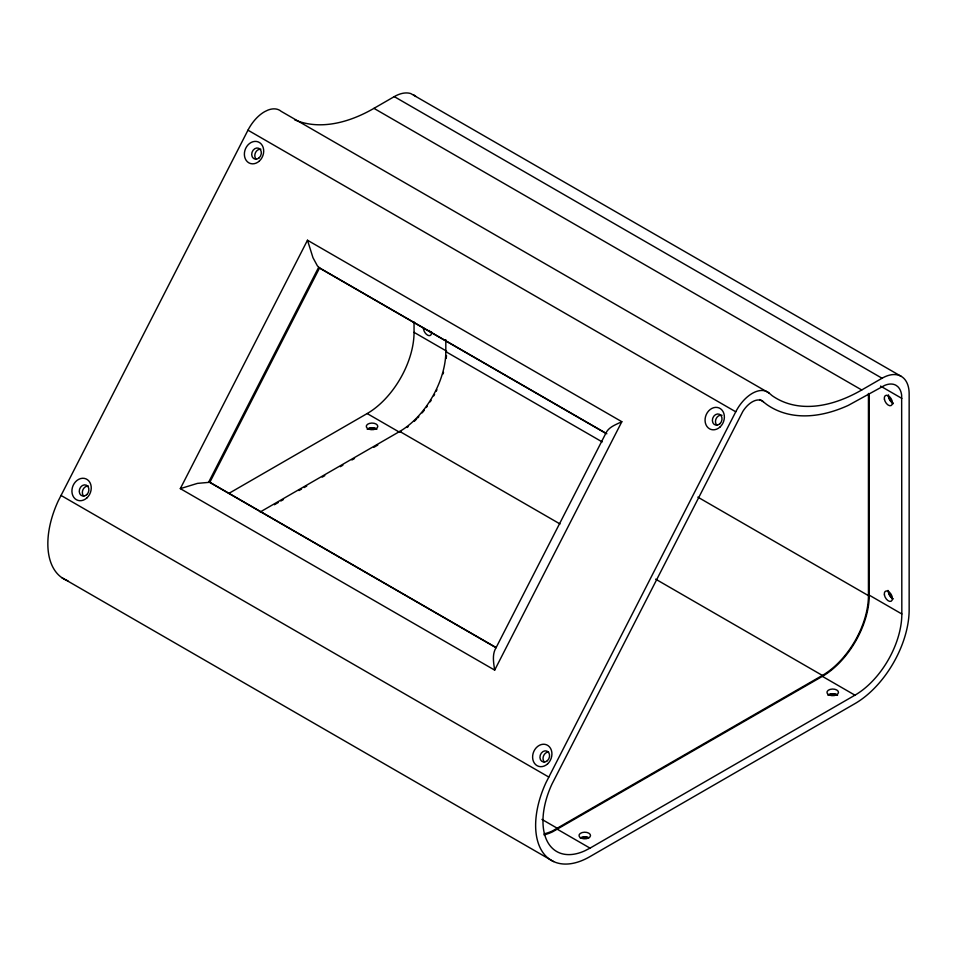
<?xml version="1.0" encoding="UTF-8"?>
<svg xmlns="http://www.w3.org/2000/svg" width="957" height="957" viewBox="0 0 957 957"><rect width="100%" height="100%" fill="white"/><g stroke="black" fill="none" stroke-linecap="round" stroke-linejoin="round"><path stroke-width="1.44" d="M494.673 670.115C493.609 662.83 491.898 654.349 496.061 647.722L605.805 433.354C608.52 426.989 616.069 424.573 621.835 421.714L307.484 240.231L180.323 488.632L494.673 670.115L621.835 421.714M768.949 392.956A30.421 17.561 -60 0 0 735.754 411.797L545.98 782.635A76.644 44.249 -60 0 0 541.542 850.402A76.644 44.249 -60 0 0 589.835 856.682L854.948 703.622A76.644 44.249 -60 0 0 909.15 609.753L909.15 393.889A38.328 22.131 -60 0 0 882.055 378.242L861.731 389.978A170.525 98.451 -60 0 1 772.12 395.648L768.949 392.956L281.167 111.347A30.421 17.561 -60 0 0 267.781 110.163L264.634 111.682A30.421 17.561 -60 0 0 247.971 130.176L58.198 501.013A76.644 44.249 -60 0 0 67.935 580.815M180.323 488.632L197.465 483.381L209.846 482.28L319.59 267.912L606.846 433.76M294.6 119.781A170.525 98.451 -60 0 0 373.948 108.356L394.272 96.621A38.328 22.131 -60 0 1 410.768 93.571L901.207 376.352M228.89 493.393L367.165 413.556A66.296 38.28 -60 0 0 414.046 332.354L414.046 321.947M260.184 511.995L399.751 431.428A65.148 37.61 -60 0 0 445.818 351.638L445.818 339.747M274.396 504.734L278.272 502.497M280.856 501.013L283.439 499.518M298.943 490.558L301.527 489.075M304.111 487.58L306.707 486.084M322.21 477.136L324.794 475.641M340.297 466.681L342.881 465.198M351.937 459.97L354.521 458.475M373.9 447.29L377.776 445.053M544.174 833.834A65.136 37.61 -60 0 0 552.44 830.963L822.374 675.427A65.148 37.61 -60 0 0 868.442 595.637L868.442 393.459M543.935 834.875A66.284 38.268 -60 0 0 552.356 831.944L822.374 676.36A66.296 38.28 -60 0 0 869.255 595.158L869.255 394.451M590.026 848.129L854.948 695.177A66.296 38.28 -60 0 0 901.829 613.975L901.65 395.241A27.956 16.137 -60 0 0 897.738 386.592L896.027 385.324A27.956 16.137 -60 0 0 884.627 385.42L848.357 405.349A180.897 104.445 -60 0 1 766.665 404.452L761.82 400.66A20.049 11.58 -60 0 0 742.823 411.438L551.914 784.19A66.284 38.268 -60 0 0 584.93 850.761L590.026 848.129L557.441 829.312M319.59 267.912L317.389 265.855L312.975 257.708L307.484 240.231M394.272 96.621L882.055 378.242M880.536 386.09L901.829 398.387M373.948 108.356L861.731 389.978M759.679 399.536L763.435 401.701M247.971 130.176L735.754 411.797M605.805 433.354L318.549 267.505L208.817 481.873L496.061 647.722M414.046 332.354L446.632 351.159M869.255 595.158L901.829 613.975M445.818 351.638L602.204 441.919M697.844 497.138L868.442 595.637M399.751 431.428L560.012 523.957M655.653 579.164L822.374 675.427M367.165 413.556L399.751 432.361A66.296 38.28 -60 0 0 400.971 431.643M822.374 676.36L854.948 695.177M209.846 482.28L495.81 647.375M60.997 495.427L548.78 777.048M541.949 819.407L557.464 828.367M61.774 577.609L553.565 861.551M431.99 332.988A5.754 3.314 60 0 1 429.179 330.488M893.288 403.244A5.754 3.314 60 0 1 888.467 394.894M893.18 403.758A11.496 6.639 60 0 1 888.275 395.815M893.288 598.926A5.754 3.314 60 0 1 888.407 591.019M892.391 598.639A11.496 6.639 60 0 1 887.964 590.409M413.424 94.731A38.328 22.131 -60 0 1 415.769 96.454M369.067 428.425A11.496 6.639 0 0 1 376.161 428.64M367.225 429.274A5.754 3.314 0 0 1 376.867 429.274M829.755 694.399A11.496 6.639 0 0 1 836.849 694.615M827.913 695.249A5.754 3.314 0 0 1 837.554 695.249M580.648 837.77A11.496 6.639 0 0 1 588.89 837.77A5.754 3.314 0 0 0 580.301 838.129M544.473 762.167A5.754 4.677 -68.6 0 1 543.564 755.851A5.754 4.677 -68.6 0 1 548.612 752.035M716.925 425.291A5.754 4.677 -68.6 0 1 716.255 418.436A5.754 4.677 -68.6 0 1 722.033 415.302M446.488 355.49A66.296 38.28 -60 0 1 446.225 358.456M443.522 372.357A66.296 38.28 -60 0 1 443.067 373.936M436.942 389.714A66.296 38.28 -60 0 1 436.189 391.269M434.586 394.344A66.296 38.28 -60 0 1 433.76 395.863M431.117 400.349A66.296 38.28 -60 0 1 430.195 401.82M427.3 406.115A66.296 38.28 -60 0 1 426.308 407.515M424.25 410.242A66.296 38.28 -60 0 1 422.121 412.886M418.819 416.678A66.296 38.28 -60 0 1 417.695 417.886M416.546 419.07A66.296 38.28 -60 0 1 414.237 421.355M408.292 426.523A66.296 38.28 -60 0 1 407.084 427.468M256.237 159.317A5.754 4.677 -68.6 0 1 255.447 152.737A5.754 4.677 -68.6 0 1 260.866 149.232M431.475 331.744A5.754 3.314 60 0 1 427.719 335.225A5.754 3.314 60 0 1 423.461 327.593M83.785 496.193A5.754 4.677 -68.6 0 1 82.996 489.601A5.754 4.677 -68.6 0 1 88.415 486.108M86.728 494.685A5.754 4.677 -68.6 0 0 86.25 485.139A5.754 4.677 -68.6 0 0 79.252 491.563A5.754 4.677 -68.6 0 0 86.728 494.685M86.884 497.927A11.496 9.355 -68.6 0 0 85.927 478.847A11.496 9.355 -68.6 0 0 71.931 491.695A11.496 9.355 -68.6 0 0 86.884 497.927M259.18 157.809A5.754 4.677 -68.6 0 0 258.701 148.275A5.754 4.677 -68.6 0 0 251.703 154.687A5.754 4.677 -68.6 0 0 259.18 157.809M259.335 161.051A11.496 9.355 -68.6 0 0 258.378 141.971A11.496 9.355 -68.6 0 0 244.382 154.819A11.496 9.355 -68.6 0 0 259.335 161.051M547.416 760.659A5.754 4.677 -68.6 0 0 546.937 751.113A5.754 4.677 -68.6 0 0 539.939 757.537A5.754 4.677 -68.6 0 0 547.416 760.659M547.571 763.901A11.496 9.355 -68.6 0 0 546.614 744.821A11.496 9.355 -68.6 0 0 532.618 757.669A11.496 9.355 -68.6 0 0 547.571 763.901M719.855 423.784A5.754 4.677 -68.6 0 0 719.377 414.249A5.754 4.677 -68.6 0 0 712.379 420.661A5.754 4.677 -68.6 0 0 719.855 423.784M720.023 427.025A11.496 9.355 -68.6 0 0 719.066 407.945A11.496 9.355 -68.6 0 0 705.07 420.793A11.496 9.355 -68.6 0 0 720.023 427.025M581.641 838.296A5.754 3.314 0 0 0 590.505 835.688A5.754 3.314 0 0 0 582.155 832.566A5.754 3.314 0 0 0 581.641 838.296M829.599 695.141A5.754 3.314 0 0 0 838.476 692.533A5.754 3.314 0 0 0 830.126 689.399A5.754 3.314 0 0 0 829.599 695.141M884.4 399.189A5.754 3.314 60 0 0 891.099 405.565A5.754 3.314 60 0 0 889.639 396.772A5.754 3.314 60 0 0 884.4 399.189M884.4 594.871A5.754 3.314 60 0 0 891.099 601.247A5.754 3.314 60 0 0 889.639 592.455A5.754 3.314 60 0 0 884.4 594.871M368.912 429.167A5.754 3.314 0 0 0 377.788 426.559A5.754 3.314 0 0 0 369.438 423.425A5.754 3.314 0 0 0 368.912 429.167"/></g></svg>
